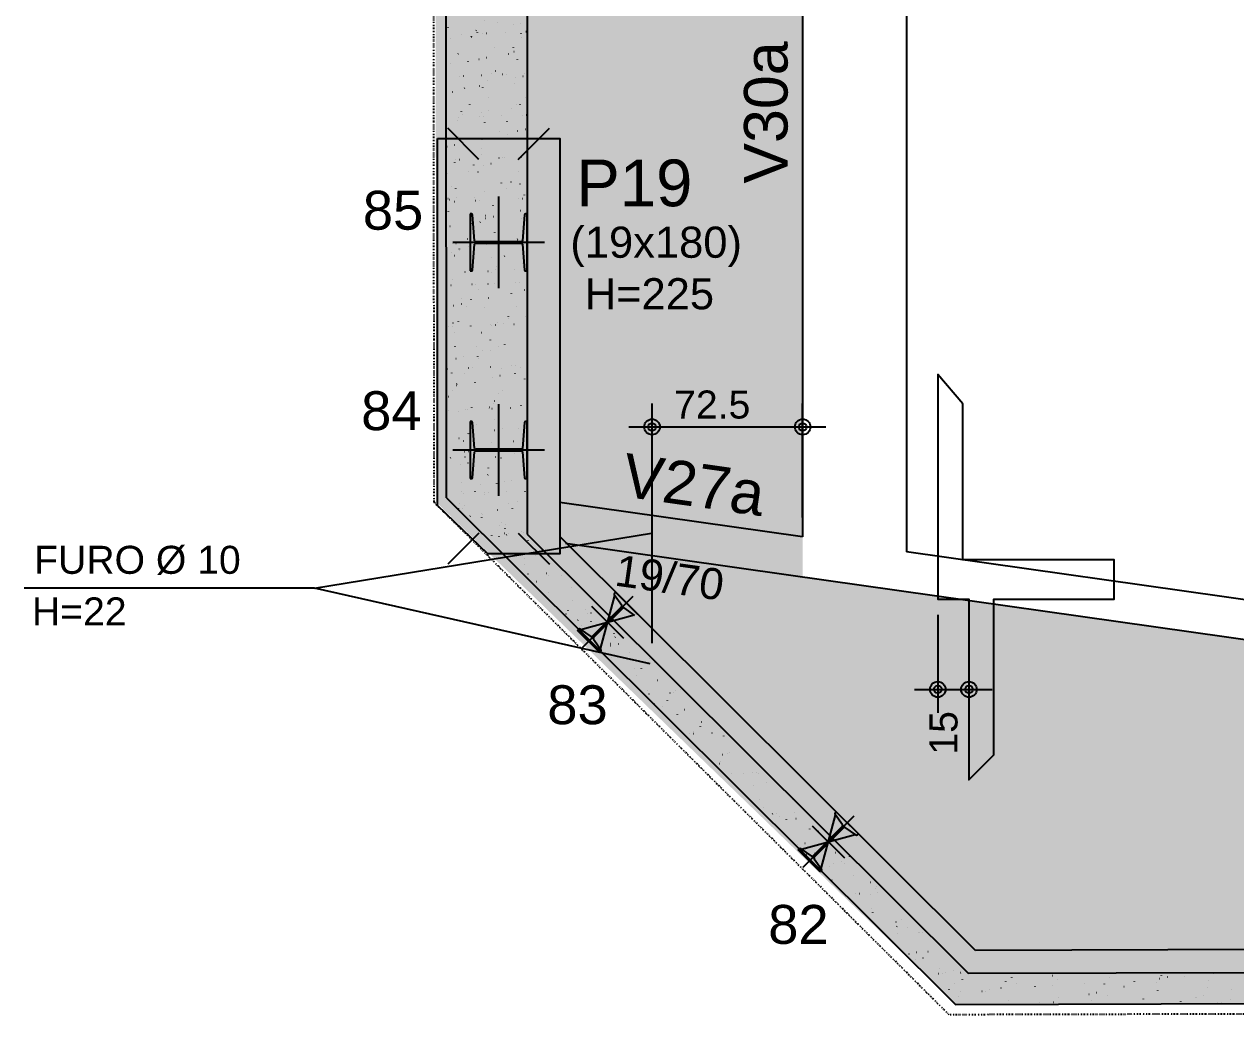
# Model space of a CAD drawing. Header units: millimetres. Extents: x 2609 to 8562, y 1432 to 7136.
# Drawn here: x 3564 to 4148, y 1891 to 2368 of the extents above; entities that cross this region are included whole.
import ezdxf

# ---------------------------------------------------------------- set-up
doc = ezdxf.new("R2010")
doc.units = ezdxf.units.MM
doc.linetypes.add('ESTILO_TQS_0003', pattern=[1.5, 0.5, -0.4, 0.1, -0.5])
for name, color, linetype in [('1', 4, 'Continuous'), ('11', 22, 'Continuous'), ('12', 3, 'Continuous'), ('133', 176, 'Continuous'), ('18', 9, 'Continuous'), ('19', 5, 'Continuous'), ('24', 5, 'ESTILO_TQS_0003'), ('242', 3, 'Continuous'), ('26', 1, 'Continuous'), ('30', 15, 'Continuous'), ('32', 4, 'Continuous'), ('42', 7, 'Continuous'), ('49', 20, 'Continuous'), ('51', 6, 'Continuous'), ('52', 21, 'Continuous'), ('6', 6, 'Continuous'), ('8', 5, 'Continuous'), ('9', 3, 'Continuous')]:
    doc.layers.add(name, color=color, linetype=linetype)
doc.styles.get("Standard").update_dxf_attribs({"font": 'arial.ttf'})

# ---------------------------------------------------------------- blocks, each defined once
blk = doc.blocks.new('_H9EFD498501-000')
for p, q in [((197.112982, 416.748949), (197.112982, 416.748949)), ((197.190709, 417.339344), (197.200499, 417.413702)), ((197.869192, 415.9966), (197.869192, 415.9966)), ((198.965009, 417.424696), (199.010666, 417.484197)), ((200.648124, 413.231859), (200.648124, 413.231859)), ((202.822831, 413.71398), (202.896053, 413.730213)), ((208.454023, 412.853307), (208.463813, 412.927666)), ((216.941945, 409.227005), (216.987602, 409.286507)), ((207.594078, 406.321372), (207.594078, 406.321372)), ((207.594078, 406.321372), (207.594078, 406.321372)), ((207.594078, 406.321372), (207.594078, 406.321372)), ((208.954797, 404.9676), (208.954797, 404.9676)), ((208.954797, 404.9676), (208.954797, 404.9676)), ((209.117901, 404.974721), (209.19283, 404.977993)), ((213.198062, 404.347882), (213.243719, 404.407384)), ((216.724825, 403.90542), (216.798047, 403.921653)), ((219.233264, 405.416368), (219.308193, 405.419639)), ((219.614548, 407.586508), (219.624337, 407.660867)), ((220.385935, 404.717068), (220.459157, 404.733301)), ((221.10648, 405.498154), (221.181409, 405.501425)), ((211.243783, 402.690302), (211.243783, 402.690302)), ((211.243783, 402.690302), (211.243783, 402.690302)), ((211.243783, 402.690302), (211.243783, 402.690302)), ((211.630745, 402.305316), (211.630745, 402.305316)), ((211.630745, 402.305316), (211.630745, 402.305316)), ((211.630745, 402.305316), (211.630745, 402.305316)), ((230.701651, 401.762022), (230.711441, 401.83638)), ((218.075173, 395.893794), (218.075173, 395.893794)), ((218.075173, 395.893794), (218.075173, 395.893794)), ((221.839443, 392.148745), (221.839443, 392.148745)), ((221.839443, 392.148745), (221.839443, 392.148745)), ((221.839443, 392.148745), (221.839443, 392.148745)), ((228.778, 393.026363), (228.823657, 393.085864)), ((231.174998, 396.150192), (231.220655, 396.209693)), ((234.287928, 394.908508), (234.36115, 394.924741)), ((237.949038, 395.720157), (238.02226, 395.73639)), ((225.392298, 388.614031), (225.392298, 388.614031)), ((225.392298, 388.614031), (225.392298, 388.614031)), ((228.312596, 385.708645), (228.312596, 385.708645)), ((228.312596, 385.708645), (228.312596, 385.708645)), ((228.312596, 385.708645), (228.312596, 385.708645)), ((228.556268, 385.466217), (228.556268, 385.466217)), ((228.556268, 385.466217), (228.556268, 385.466217)), ((228.556268, 385.466217), (228.556268, 385.466217)), ((228.775604, 385.72886), (228.850532, 385.732132)), ((229.213653, 390.45955), (229.223442, 390.533909)), ((230.648819, 385.810647), (230.723748, 385.813918)), ((239.490396, 386.196678), (239.565324, 386.19995)), ((232.435102, 381.607189), (232.435102, 381.607189)), ((232.435102, 381.607189), (232.435102, 381.607189)), ((234.643815, 382.096849), (234.717037, 382.113082)), ((240.374178, 385.192751), (240.383967, 385.26711)), ((246.754936, 384.828672), (246.800593, 384.888174)), ((251.461281, 379.368265), (251.471071, 379.442623)), ((239.037363, 375.03864), (239.037363, 375.03864)), ((239.037363, 375.03864), (239.037363, 375.03864)), ((239.153851, 374.922746), (239.153851, 374.922746)), ((240.499912, 376.676967), (240.545569, 376.736468)), ((243.030762, 371.065632), (243.030762, 371.065632)), ((243.030762, 371.065632), (243.030762, 371.065632)), ((249.973283, 368.065793), (249.983072, 368.140152)), ((252.206918, 373.099937), (252.280141, 373.11617)), ((258.476848, 368.479276), (258.522505, 368.538778)), ((247.670394, 366.44969), (247.670394, 366.44969)), ((247.670394, 366.44969), (247.670394, 366.44969)), ((249.032735, 366.509171), (249.107664, 366.512443)), ((249.518459, 364.611062), (249.518459, 364.611062)), ((249.518459, 364.611062), (249.518459, 364.611062)), ((249.518459, 364.611062), (249.518459, 364.611062)), ((254.732965, 363.600153), (254.778622, 363.659655)), ((259.148098, 366.950817), (259.223027, 366.954089)), ((261.021314, 367.032604), (261.096242, 367.035875)), ((261.133807, 362.798994), (261.143597, 362.873353)), ((269.770022, 364.103026), (269.843244, 364.119259)), ((252.915404, 361.231462), (252.915404, 361.231462)), ((252.915404, 361.231462), (252.915404, 361.231462)), ((252.915404, 361.231462), (252.915404, 361.231462)), ((253.626421, 360.524076), (253.626421, 360.524076)), ((256.590026, 361.181091), (256.663248, 361.197324)), ((272.220911, 356.974507), (272.2307, 357.048866)), ((259.999554, 354.183485), (259.999554, 354.183485)), ((259.999554, 354.183485), (259.999554, 354.183485)), ((270.312903, 352.278634), (270.35856, 352.338135)), ((270.49202, 351.372531), (270.565242, 351.388764)), ((272.709901, 355.402463), (272.755558, 355.461964)), ((274.15313, 352.18418), (274.226352, 352.200413)), ((264.22208, 349.982519), (264.22208, 349.982519)), ((264.22208, 349.982519), (264.22208, 349.982519)), ((264.22208, 349.982519), (264.22208, 349.982519)), ((266.676957, 347.540177), (266.676957, 347.540177)), ((266.676957, 347.540177), (266.676957, 347.540177)), ((267.028193, 347.190735), (267.028193, 347.190735)), ((267.028193, 347.190735), (267.028193, 347.190735)), ((267.028193, 347.190735), (267.028193, 347.190735)), ((268.690437, 347.26331), (268.765366, 347.266582)), ((270.563653, 347.345097), (270.638582, 347.348368)), ((270.732912, 345.672036), (270.742702, 345.746394)), ((279.40523, 347.731128), (279.480158, 347.7344)), ((289.024918, 345.038917), (289.070575, 345.098419)), ((270.480649, 343.755908), (270.480649, 343.755908)), ((270.480649, 343.755908), (270.480649, 343.755908)), ((270.480649, 343.755908), (270.480649, 343.755908)), ((274.81774, 339.440963), (274.81774, 339.440963)), ((274.81774, 339.440963), (274.81774, 339.440963)), ((274.81774, 339.440963), (274.81774, 339.440963)), ((281.893437, 340.405237), (281.903226, 340.479595)), ((285.281036, 340.159794), (285.326693, 340.219296)), ((288.055123, 342.37562), (288.128346, 342.391853)), ((291.716234, 343.187269), (291.789456, 343.203502)), ((280.43851, 333.848893), (280.43851, 333.848893)), ((280.43851, 333.848893), (280.43851, 333.848893)), ((280.961744, 333.32833), (280.961744, 333.32833)), ((280.961744, 333.32833), (280.961744, 333.32833)), ((282.884037, 337.035966), (282.929695, 337.095467)), ((292.98054, 334.58075), (292.99033, 334.655109)), ((285.413399, 328.899406), (285.413399, 328.899406)), ((285.413399, 328.899406), (285.413399, 328.899406)), ((286.385992, 327.93178), (286.385992, 327.93178)), ((286.385992, 327.93178), (286.385992, 327.93178)), ((288.41101, 329.563961), (288.484232, 329.580194)), ((288.947569, 328.043621), (289.022497, 328.046893)), ((299.062932, 328.485267), (299.137861, 328.488539)), ((300.936148, 328.567054), (301.011076, 328.570325)), ((301.596053, 329.796249), (301.64171, 329.855751)), ((304.243854, 330.094714), (304.253644, 330.169073)), ((291.44284, 322.900753), (291.44284, 322.900753)), ((291.44284, 322.900753), (291.44284, 322.900753)), ((291.44284, 322.900753), (291.44284, 322.900753)), ((291.492542, 323.278279), (291.502331, 323.352637)), ((295.455172, 321.793297), (295.500829, 321.852799)), ((297.85217, 324.917126), (297.897827, 324.976628)), ((294.200063, 320.157608), (294.200063, 320.157608)), ((294.200063, 320.157608), (294.200063, 320.157608)), ((296.009059, 318.35785), (296.009059, 318.35785)), ((296.009059, 318.35785), (296.009059, 318.35785)), ((302.653067, 318.01148), (302.662856, 318.085838)), ((305.974114, 320.567049), (306.047336, 320.583282)), ((301.923935, 312.473176), (301.923935, 312.473176)), ((301.923935, 312.473176), (301.923935, 312.473176)), ((310.423304, 309.674458), (310.468962, 309.733959)), ((313.74017, 312.186993), (313.74996, 312.261352)), ((314.167187, 314.553581), (314.212844, 314.613082)), ((323.537217, 311.570138), (323.61044, 311.586371)), ((305.74379, 308.672825), (305.74379, 308.672825)), ((305.74379, 308.672825), (305.74379, 308.672825)), ((305.74379, 308.672825), (305.74379, 308.672825)), ((306.604718, 307.816293), (306.604718, 307.816293)), ((306.604718, 307.816293), (306.604718, 307.816293)), ((306.604718, 307.816293), (306.604718, 307.816293)), ((306.696111, 307.836555), (306.769334, 307.852788)), ((307.961616, 306.466324), (307.961616, 306.466324)), ((307.961616, 306.466324), (307.961616, 306.466324)), ((308.026306, 306.550629), (308.071963, 306.610131)), ((308.605271, 308.79776), (308.6802, 308.801032)), ((310.357221, 308.648203), (310.430444, 308.664436)), ((310.478487, 308.879547), (310.553415, 308.882818)), ((319.320063, 309.265578), (319.394992, 309.26885)), ((325.003484, 307.700957), (325.013274, 307.775315)), ((312.40503, 302.045599), (312.40503, 302.045599)), ((324.259215, 298.839643), (324.332437, 298.855876)), ((326.738322, 299.310913), (326.783979, 299.370414)), ((327.920325, 299.651292), (327.993547, 299.667525)), ((317.200378, 297.274737), (317.200378, 297.274737)), ((317.200378, 297.274737), (317.200378, 297.274737)), ((317.200378, 297.274737), (317.200378, 297.274737)), ((321.723169, 292.775039), (321.723169, 292.775039)), ((321.723169, 292.775039), (321.723169, 292.775039)), ((321.723169, 292.775039), (321.723169, 292.775039)), ((322.994439, 294.43179), (323.040096, 294.491291)), ((323.412696, 295.617723), (323.422486, 295.692081)), ((322.886125, 291.618021), (322.886125, 291.618021)), ((322.886125, 291.618021), (322.886125, 291.618021)), ((325.101589, 289.41387), (325.101589, 289.41387)), ((325.101589, 289.41387), (325.101589, 289.41387)), ((327.796037, 286.73318), (327.796037, 286.73318)), ((327.796037, 286.73318), (327.796037, 286.73318)), ((327.796037, 286.73318), (327.796037, 286.73318)), ((328.862403, 289.578071), (328.937331, 289.581342)), ((334.4998, 289.793236), (334.509589, 289.867595)), ((338.977766, 290.019717), (339.052695, 290.022989)), ((340.850981, 290.101504), (340.92591, 290.104775)), ((341.822319, 289.842732), (341.895541, 289.858965)), ((333.367221, 281.190444), (333.367221, 281.190444)), ((339.309456, 284.068244), (339.355113, 284.127746)), ((345.763114, 285.3072), (345.772903, 285.381558)), ((335.484722, 279.083754), (335.484722, 279.083754)), ((335.484722, 279.083754), (335.484722, 279.083754)), ((335.484722, 279.083754), (335.484722, 279.083754)), ((335.565573, 279.189121), (335.61123, 279.248623)), ((338.391697, 276.191624), (338.391697, 276.191624)), ((338.391697, 276.191624), (338.391697, 276.191624)), ((342.178205, 277.031072), (342.251428, 277.047305)), ((358.135614, 276.977282), (358.181271, 277.036783)), ((343.848316, 270.762867), (343.848316, 270.762867)), ((343.848316, 270.762867), (343.848316, 270.762867)), ((344.172326, 273.223966), (344.182115, 273.298324)), ((344.459387, 270.154915), (344.459387, 270.154915)), ((344.459387, 270.154915), (344.459387, 270.154915)), ((344.459387, 270.154915), (344.459387, 270.154915)), ((348.520105, 270.33221), (348.595034, 270.335482)), ((350.393321, 270.413997), (350.468249, 270.417268)), ((351.880591, 268.825576), (351.926248, 268.885078)), ((359.234897, 270.800028), (359.309826, 270.8033)), ((348.987356, 265.650067), (348.987356, 265.650067)), ((348.987356, 265.650067), (348.987356, 265.650067)), ((349.246275, 265.39247), (349.246275, 265.39247)), ((355.259429, 267.399479), (355.269219, 267.473837)), ((359.741309, 268.034161), (359.814531, 268.050394)), ((366.522743, 262.913443), (366.532533, 262.987801)), ((354.329411, 260.335289), (354.329411, 260.335289)), ((370.706749, 261.734614), (370.752406, 261.794115)), ((377.683268, 257.646644), (377.693058, 257.721002)), ((359.583016, 255.108511), (359.583016, 255.108511)), ((359.583016, 255.108511), (359.583016, 255.108511)), ((359.583016, 255.108511), (359.583016, 255.108511)), ((360.463307, 255.303666), (360.536529, 255.319899)), ((363.007828, 251.701185), (363.007828, 251.701185)), ((364.124417, 256.115315), (364.197639, 256.131548)), ((364.451725, 253.582908), (364.497382, 253.642409)), ((368.777236, 251.112521), (368.852165, 251.115792)), ((378.8926, 251.554167), (378.967528, 251.557439)), ((380.765815, 251.635954), (380.840744, 251.639225)), ((363.817186, 250.89596), (363.817186, 250.89596)), ((363.817186, 250.89596), (363.817186, 250.89596)), ((364.810507, 249.907712), (364.810507, 249.907712)), ((364.810507, 249.907712), (364.810507, 249.907712)), ((364.931955, 250.830209), (364.941745, 250.904567)), ((378.02641, 246.306755), (378.099632, 246.322988)), ((381.68752, 247.118404), (381.760743, 247.134637)), ((383.277883, 246.491945), (383.32354, 246.551447)), ((385.674881, 249.615774), (385.720538, 249.675276)), ((370.178675, 244.566954), (370.178675, 244.566954)), ((370.178675, 244.566954), (370.178675, 244.566954)), ((370.178675, 244.566954), (370.178675, 244.566954)), ((375.291602, 239.480135), (375.291602, 239.480135)), ((376.019059, 245.005722), (376.028849, 245.08008)), ((387.282373, 240.519686), (387.292163, 240.594044)), ((376.769381, 238.009901), (376.769381, 238.009901)), ((377.022859, 238.34024), (377.068517, 238.399741)), ((380.774335, 234.025397), (380.774335, 234.025397)), ((380.774335, 234.025397), (380.774335, 234.025397)), ((380.774335, 234.025397), (380.774335, 234.025397)), ((395.589514, 237.309844), (395.662736, 237.326077)), ((398.246016, 234.373106), (398.291673, 234.432607)), ((398.442898, 235.252887), (398.452687, 235.327245)), ((383.174985, 231.637006), (383.174985, 231.637006)), ((383.174985, 231.637006), (383.174985, 231.637006)), ((383.174985, 231.637006), (383.174985, 231.637006)), ((385.772697, 229.052557), (385.772697, 229.052557)), ((385.772697, 229.052557), (385.772697, 229.052557)), ((385.772697, 229.052557), (385.772697, 229.052557)), ((388.434939, 231.86666), (388.509868, 231.869932)), ((390.308154, 231.948446), (390.383083, 231.951718)), ((395.849018, 231.249277), (395.894675, 231.308779)), ((399.149731, 232.334478), (399.22466, 232.337749)), ((390.530934, 224.318616), (390.530934, 224.318616)), ((390.530934, 224.318616), (390.530934, 224.318616)), ((391.369994, 223.483841), (391.369994, 223.483841)), ((391.369994, 223.483841), (391.369994, 223.483841)), ((395.945401, 224.498184), (396.018623, 224.514417)), ((396.778689, 222.611965), (396.788478, 222.686323)), ((396.253792, 218.62498), (396.253792, 218.62498)), ((408.042003, 218.125929), (408.051792, 218.200287)), ((408.420152, 216.006609), (408.465809, 216.06611)), ((410.81715, 219.130438), (410.862807, 219.189939)), ((401.965654, 212.942284), (401.965654, 212.942284)), ((401.965654, 212.942284), (401.965654, 212.942284)), ((402.532783, 212.378051), (402.532783, 212.378051)), ((402.532783, 212.378051), (402.532783, 212.378051)), ((404.292487, 210.627332), (404.292487, 210.627332)), ((404.292487, 210.627332), (404.292487, 210.627332)), ((408.69207, 212.646971), (408.766999, 212.650242)), ((413.508504, 215.501273), (413.581726, 215.517506)), ((418.807434, 213.088617), (418.882362, 213.091889)), ((419.202527, 212.85913), (419.212317, 212.933488)), ((420.680649, 213.170404), (420.755578, 213.173675)), ((406.734888, 208.197403), (406.734888, 208.197403)), ((406.734888, 208.197403), (406.734888, 208.197403)), ((406.734888, 208.197403), (406.734888, 208.197403)), ((427.132167, 208.766892), (427.177824, 208.826394)), ((412.561313, 202.400728), (412.561313, 202.400728)), ((412.561313, 202.400728), (412.561313, 202.400728)), ((412.561313, 202.400728), (412.561313, 202.400728)), ((414.230502, 202.770778), (414.303724, 202.787011)), ((417.538318, 200.218208), (417.548108, 200.292566)), ((417.891612, 203.582427), (417.964834, 203.59866)), ((420.991286, 200.763941), (421.036944, 200.823442)), ((423.388285, 203.887769), (423.433942, 203.947271)), ((417.215983, 197.769825), (417.215983, 197.769825)), ((418.05404, 196.936047), (418.05404, 196.936047)), ((418.05404, 196.936047), (418.05404, 196.936047)), ((421.890582, 193.119096), (421.890582, 193.119096)), ((421.890582, 193.119096), (421.890582, 193.119096)), ((421.890582, 193.119096), (421.890582, 193.119096)), ((428.349773, 193.40111), (428.424701, 193.404381)), ((428.801632, 195.732172), (428.811422, 195.80653)), ((430.222988, 193.482896), (430.297917, 193.486168)), ((431.793606, 193.773867), (431.866828, 193.7901)), ((435.454716, 194.585515), (435.527938, 194.601748)), ((439.064565, 193.868928), (439.139493, 193.872199)), ((439.703302, 193.524224), (439.748959, 193.583726)), ((423.156972, 191.859171), (423.156972, 191.859171)), ((423.156972, 191.859171), (423.156972, 191.859171)), ((423.156972, 191.859171), (423.156972, 191.859171)), ((427.697078, 187.342248), (427.697078, 187.342248)), ((427.697078, 187.342248), (427.697078, 187.342248)), ((427.697078, 187.342248), (427.697078, 187.342248)), ((435.959419, 188.645101), (436.005076, 188.704603)), ((439.962157, 190.465373), (439.971947, 190.539731)), ((431.815593, 183.244762), (431.815593, 183.244762)), ((431.815593, 183.244762), (431.815593, 183.244762)), ((433.562421, 185.521272), (433.608078, 185.580774)), ((433.752632, 181.317615), (433.752632, 181.317615)), ((433.752632, 181.317615), (433.752632, 181.317615)), ((433.752632, 181.317615), (433.752632, 181.317615)), ((439.213957, 184.782232), (439.213957, 184.782232)), ((439.213957, 184.782232), (439.213957, 184.782232))]:
    blk.add_line(p, q)
blk = doc.blocks.new('_H9EFD498501-001')
for p, q in [((487.066143, 193.136936), (487.139365, 193.153168)), ((560.794614, 193.205047), (560.840271, 193.264548)), ((570.740605, 193.392905), (570.750394, 193.467264)), ((460.926458, 189.55709), (460.972115, 189.616592)), ((463.800573, 191.457321), (463.810363, 191.53168)), ((466.197815, 188.510539), (466.271038, 188.526772)), ((475.063887, 186.971285), (475.073677, 187.045643)), ((483.405033, 192.325287), (483.478255, 192.34152)), ((483.496499, 187.345251), (483.542156, 187.404752)), ((485.893497, 190.469079), (485.939154, 190.528581)), ((498.975725, 188.520921), (498.985514, 188.59528)), ((508.463538, 188.25724), (508.509195, 188.316741)), ((510.860536, 191.381069), (510.906193, 191.44057)), ((517.809242, 187.061959), (517.882465, 187.078192)), ((522.814141, 189.51287), (522.82393, 189.587228)), ((533.430577, 189.169229), (533.476234, 189.22873)), ((535.016459, 190.876707), (535.089682, 190.89294)), ((535.827575, 192.293058), (535.873232, 192.352559)), ((538.677569, 191.688356), (538.750792, 191.704589)), ((546.828767, 191.843269), (546.838557, 191.917627)), ((558.397616, 190.081218), (558.443273, 190.14072)), ((438.19396, 182.302233), (438.19396, 182.302233)), ((438.19396, 182.302233), (438.19396, 182.302233)), ((438.19396, 182.302233), (438.19396, 182.302233)), ((449.356709, 184.776955), (449.429931, 184.793188)), ((451.049261, 184.640886), (451.05905, 184.715244)), ((453.017819, 185.588604), (453.091041, 185.604837)), ((458.52946, 186.433261), (458.575117, 186.492763)), ((486.224412, 181.704486), (486.234201, 181.778844)), ((500.968136, 183.328376), (501.041358, 183.344609)), ((504.629246, 184.140024), (504.702468, 184.156257)), ((510.062828, 182.696435), (510.072618, 182.770793)), ((527.175553, 181.017523), (527.22121, 181.077025)), ((534.077455, 185.026834), (534.087244, 185.101192)), ((552.142592, 181.929512), (552.18825, 181.989014)), ((552.579563, 181.879796), (552.652785, 181.896029)), ((556.240673, 182.691444), (556.313895, 182.707677)), ((557.989292, 186.57647), (557.999081, 186.650828)), ((569.420669, 185.613379), (569.493891, 185.629612)), ((438.38323, 178.472229), (438.38323, 178.472229)), ((438.38323, 178.472229), (438.38323, 178.472229)), ((450.240946, 178.501127), (450.240946, 178.501127)), ((452.447045, 178.506504), (452.447045, 178.506504)), ((452.447045, 178.506504), (452.447045, 178.506504)), ((462.098663, 178.530026), (462.098663, 178.530026)), ((462.098663, 178.530026), (462.098663, 178.530026)), ((462.098663, 178.530026), (462.098663, 178.530026)), ((462.312575, 180.15485), (462.322364, 180.229208)), ((473.956379, 178.558925), (473.956379, 178.558925)), ((473.956379, 178.558925), (473.956379, 178.558925)), ((473.956379, 178.558925), (473.956379, 178.558925)), ((476.759756, 178.565757), (476.759756, 178.565757)), ((477.241475, 179.193545), (477.287132, 179.253047)), ((479.515647, 178.572473), (479.515647, 178.572473)), ((479.515647, 178.572473), (479.515647, 178.572473)), ((483.760919, 179.513627), (483.834141, 179.52986)), ((485.814096, 178.587823), (485.814096, 178.587823)), ((485.814096, 178.587823), (485.814096, 178.587823)), ((497.671812, 178.616722), (497.671812, 178.616722)), ((497.671812, 178.616722), (497.671812, 178.616722)), ((501.072468, 178.62501), (501.072468, 178.62501)), ((502.208514, 180.105534), (502.254171, 180.165036)), ((509.529528, 178.645621), (509.529528, 178.645621)), ((521.387245, 178.67452), (521.387245, 178.67452)), ((525.38518, 178.684263), (525.38518, 178.684263)), ((533.244961, 178.703418), (533.244961, 178.703418)), ((533.244961, 178.703418), (533.244961, 178.703418)), ((533.244961, 178.703418), (533.244961, 178.703418)), ((538.307503, 178.715756), (538.307503, 178.715756)), ((538.307503, 178.715756), (538.307503, 178.715756)), ((538.307503, 178.715756), (538.307503, 178.715756)), ((545.102678, 178.732317), (545.102678, 178.732317)), ((545.102678, 178.732317), (545.102678, 178.732317)), ((545.237979, 179.760035), (545.247769, 179.834393)), ((549.697891, 178.743516), (549.697891, 178.743516)), ((553.296963, 178.752287), (553.296963, 178.752287)), ((553.296963, 178.752287), (553.296963, 178.752287)), ((553.296963, 178.752287), (553.296963, 178.752287)), ((556.960394, 178.761216), (556.960394, 178.761216)), ((556.960394, 178.761216), (556.960394, 178.761216)), ((562.873044, 179.170388), (562.947973, 179.17366)), ((564.74626, 179.252175), (564.821188, 179.255446)), ((568.818111, 178.790114), (568.818111, 178.790114)), ((569.076396, 180.751983), (569.086185, 180.826342))]:
    blk.add_line(p, q)
blk = doc.blocks.new('_H9EFD498501-008')
for p, q in [((191.437375, 685.660658), (191.437375, 685.660658)), ((191.664508, 685.670575), (191.739437, 685.673847)), ((196.880736, 685.103059), (196.890525, 685.177417)), ((200.506085, 686.056607), (200.581014, 686.059878)), ((204.868099, 684.869116), (204.941321, 684.885349)), ((208.529209, 685.680765), (208.602431, 685.696997)), ((210.1554, 685.013815), (210.201057, 685.073316)), ((210.621448, 686.498253), (210.696377, 686.501525)), ((212.494664, 686.580039), (212.569592, 686.583311)), ((221.33624, 686.966071), (221.411169, 686.969342)), ((191.437375, 681.891596), (191.437375, 681.891596)), ((191.437375, 681.891596), (191.437375, 681.891596)), ((191.437375, 681.891596), (191.437375, 681.891596)), ((208.14405, 680.617023), (208.153839, 680.691381)), ((195.392737, 673.800587), (195.402526, 673.874946)), ((200.156494, 671.982986), (200.202151, 672.042488)), ((203.900377, 676.862109), (203.946034, 676.921611)), ((205.223985, 672.057456), (205.297208, 672.073689)), ((219.304574, 675.350224), (219.314364, 675.424582)), ((222.431203, 675.872205), (222.504425, 675.888438)), ((226.092313, 676.683853), (226.165535, 676.700086)), ((228.132336, 676.816124), (228.177993, 676.875626)), ((191.437375, 669.001039), (191.437375, 669.001039)), ((191.437375, 665.556524), (191.437375, 665.556524)), ((191.437375, 665.556524), (191.437375, 665.556524)), ((191.437375, 665.556524), (191.437375, 665.556524)), ((192.043989, 669.135522), (192.117211, 669.151755)), ((197.759496, 668.859157), (197.805153, 668.918659)), ((199.333632, 665.901282), (199.408561, 665.904553)), ((201.206847, 665.983068), (201.281776, 665.98634)), ((206.553262, 668.533789), (206.563051, 668.608147)), ((210.048424, 666.3691), (210.123353, 666.372371)), ((220.163787, 666.810746), (220.238716, 666.814017)), ((221.877313, 668.664419), (221.92297, 668.72392)), ((222.037003, 666.892532), (222.111932, 666.895804)), ((191.437375, 660.62001), (191.437375, 660.62001)), ((191.504472, 660.707452), (191.550129, 660.766953)), ((193.801949, 661.717353), (193.811738, 661.791712)), ((209.607093, 660.13861), (209.680315, 660.154843)), ((215.736432, 660.661467), (215.782089, 660.720968)), ((217.640365, 662.709302), (217.650155, 662.78366)), ((218.13343, 663.785296), (218.179087, 663.844797)), ((222.787089, 663.060545), (222.860311, 663.076778)), ((191.437375, 656.110481), (191.437375, 656.110481)), ((191.437375, 656.110481), (191.437375, 656.110481)), ((191.437375, 656.110481), (191.437375, 656.110481)), ((204.889053, 655.892867), (204.898842, 655.967225)), ((205.945983, 659.326962), (206.019205, 659.343195)), ((228.903679, 658.223266), (228.913469, 658.297624)), ((192.13774, 649.076431), (192.147529, 649.15079)), ((209.481408, 652.509761), (209.527065, 652.569263)), ((216.152367, 651.40683), (216.162156, 651.481189)), ((223.509087, 650.33005), (223.582309, 650.346283)), ((227.170197, 651.141699), (227.243419, 651.157932)), ((191.437375, 645.452389), (191.437375, 645.452389)), ((191.437375, 645.452389), (191.437375, 645.452389)), ((191.437375, 643.756634), (191.437375, 643.756634)), ((191.437375, 643.219923), (191.437375, 643.219923)), ((193.121873, 643.593367), (193.195096, 643.6096)), ((198.760608, 645.772128), (198.835537, 645.7754)), ((203.340527, 644.50681), (203.386184, 644.566311)), ((203.401054, 644.590395), (203.410843, 644.664753)), ((205.737525, 647.630638), (205.783182, 647.69014)), ((206.30187, 646.515302), (206.375092, 646.531535)), ((208.875971, 646.213775), (208.9509, 646.217046)), ((210.749187, 646.295561), (210.824115, 646.298832)), ((219.590763, 646.681592), (219.665692, 646.684864)), ((227.312891, 646.140031), (227.322681, 646.21439)), ((227.458344, 644.312071), (227.504001, 644.371572)), ((229.706127, 647.123239), (229.781055, 647.12651)), ((197.085503, 636.355104), (197.13116, 636.414605)), ((214.561579, 639.323596), (214.571368, 639.397954)), ((221.317463, 636.309119), (221.36312, 636.36862)), ((223.714461, 639.432948), (223.760118, 639.492449)), ((223.864973, 637.518391), (223.938195, 637.534624)), ((193.341621, 631.475981), (193.387278, 631.535482)), ((201.810266, 632.507161), (201.820056, 632.581519)), ((207.023867, 633.784808), (207.097089, 633.801041)), ((210.684977, 634.596456), (210.758199, 634.612689)), ((225.648682, 633.499109), (225.658472, 633.573468)), ((191.437375, 630.329366), (191.437375, 630.329366)), ((191.437375, 630.329366), (191.437375, 630.329366)), ((191.437375, 630.329366), (191.437375, 630.329366)), ((191.437375, 628.99432), (191.437375, 628.99432)), ((191.437375, 628.99432), (191.437375, 628.99432)), ((191.437375, 628.99432), (191.437375, 628.99432)), ((191.437375, 625.348254), (191.437375, 625.348254)), ((191.437375, 625.348254), (191.437375, 625.348254)), ((191.437375, 625.348254), (191.437375, 625.348254)), ((197.588155, 625.616803), (197.663084, 625.620075)), ((199.46137, 625.69859), (199.536299, 625.701861)), ((208.302947, 626.084621), (208.377876, 626.087893)), ((212.89737, 626.682674), (212.907159, 626.757033)), ((215.062439, 628.157413), (215.108096, 628.216915)), ((218.41831, 626.526267), (218.493239, 626.529539)), ((220.291526, 626.608054), (220.366454, 626.611325)), ((224.586971, 624.787896), (224.660193, 624.804129)), ((228.248081, 625.599545), (228.321303, 625.615778)), ((229.133103, 626.994085), (229.208031, 626.997357)), ((200.146057, 619.866239), (200.155847, 619.940597)), ((207.379754, 620.973148), (207.452976, 620.989381)), ((208.921558, 620.154462), (208.967216, 620.213963)), ((211.318557, 623.27829), (211.364214, 623.337792)), ((224.160684, 622.196638), (224.170473, 622.270996)), ((191.437375, 617.438808), (191.437375, 617.438808)), ((194.199758, 618.051213), (194.27298, 618.067446)), ((211.409371, 615.380203), (211.419161, 615.454561)), ((229.295492, 615.0806), (229.34115, 615.140101)), ((198.658059, 608.563767), (198.667848, 608.638126)), ((198.922652, 607.123633), (198.968309, 607.183134)), ((202.666535, 612.002756), (202.712192, 612.062257)), ((208.101751, 608.242653), (208.174973, 608.258886)), ((211.762861, 609.054302), (211.836083, 609.070535)), ((222.569896, 610.113404), (222.579685, 610.187762)), ((224.942857, 611.976237), (225.01608, 611.99247)), ((226.898494, 611.956771), (226.944151, 612.016272)), ((191.437375, 605.24412), (191.437375, 605.24412)), ((191.437375, 605.24412), (191.437375, 605.24412)), ((191.437375, 604.54825), (191.437375, 604.54825)), ((191.437375, 604.54825), (191.437375, 604.54825)), ((191.437375, 604.54825), (191.437375, 604.54825)), ((196.525654, 603.999804), (196.571311, 604.059306)), ((197.015131, 605.48765), (197.09006, 605.490921)), ((207.130494, 605.929296), (207.205423, 605.932567)), ((209.00371, 606.011082), (209.078638, 606.014354)), ((209.818583, 603.296968), (209.828373, 603.371327)), ((217.845286, 606.397114), (217.920215, 606.400385)), ((220.643471, 603.805065), (220.689128, 603.864567)), ((227.96065, 606.83876), (228.035578, 606.842032)), ((229.833865, 606.920547), (229.908794, 606.923818)), ((191.437375, 597.368631), (191.437375, 597.368631)), ((191.437375, 597.368631), (191.437375, 597.368631)), ((197.067271, 596.480533), (197.07706, 596.554892)), ((208.457638, 595.430994), (208.53086, 595.447227)), ((214.50259, 595.802114), (214.548247, 595.861615)), ((216.899588, 598.925942), (216.945245, 598.985444)), ((220.905687, 597.472482), (220.915476, 597.54684)), ((225.664855, 599.245742), (225.738077, 599.261975)), ((229.325965, 600.057391), (229.399187, 600.073624)), ((191.437375, 591.657692), (191.437375, 591.657692)), ((191.437375, 591.657692), (191.437375, 591.657692)), ((191.437375, 591.657692), (191.437375, 591.657692)), ((191.616532, 591.69741), (191.689754, 591.713643)), ((195.277642, 592.509059), (195.350864, 592.525292)), ((208.154374, 590.656047), (208.164164, 590.730405)), ((191.437375, 585.139985), (191.437375, 585.139985)), ((191.437375, 585.139985), (191.437375, 585.139985)), ((191.437375, 585.139985), (191.437375, 585.139985)), ((195.403062, 583.839611), (195.412851, 583.91397)), ((195.842678, 585.332325), (195.917607, 585.335596)), ((197.715893, 585.414111), (197.790822, 585.417382)), ((206.55747, 585.800143), (206.632399, 585.803414)), ((208.247566, 587.650408), (208.293223, 587.709909)), ((216.672833, 586.241789), (216.747762, 586.24506)), ((218.546049, 586.323575), (218.620977, 586.326847)), ((219.417688, 586.17001), (219.427478, 586.244369)), ((226.020742, 586.434082), (226.093964, 586.450315)), ((227.387626, 586.709607), (227.462554, 586.712878)), ((191.437375, 578.767135), (191.437375, 578.767135)), ((191.437375, 578.767135), (191.437375, 578.767135)), ((191.972418, 578.885751), (192.045641, 578.901984)), ((202.106685, 579.647456), (202.152342, 579.706958)), ((204.503683, 582.771285), (204.54934, 582.830786)), ((206.666376, 579.353575), (206.676165, 579.427933)), ((209.179635, 582.700499), (209.252858, 582.716732)), ((212.840745, 583.512148), (212.913968, 583.528381)), ((226.224502, 579.452717), (226.270159, 579.512219)), ((193.915063, 572.53714), (193.924852, 572.611498)), ((217.8269, 574.086776), (217.83669, 574.161134)), ((222.480619, 574.573594), (222.526276, 574.633096)), ((226.742739, 573.703588), (226.815961, 573.719821)), ((192.107779, 566.616628), (192.153436, 566.676129)), ((195.851661, 571.495751), (195.897319, 571.555252)), ((196.355526, 566.966905), (196.428748, 566.983138)), ((205.075588, 567.270341), (205.085377, 567.344699)), ((209.535522, 569.88884), (209.608744, 569.905073)), ((220.083621, 571.449766), (220.129278, 571.509267)), ((226.215173, 566.554282), (226.290101, 566.557553)), ((228.088388, 566.636068), (228.163317, 566.63934)), ((228.914004, 568.262289), (228.923793, 568.336648)), ((191.437375, 565.876577), (191.437375, 565.876577)), ((191.437375, 565.876577), (191.437375, 565.876577)), ((191.437375, 565.876577), (191.437375, 565.876577)), ((191.437375, 565.742941), (191.437375, 565.742941)), ((191.437375, 565.742941), (191.437375, 565.742941)), ((191.437375, 565.742941), (191.437375, 565.742941)), ((191.437375, 565.03585), (191.437375, 565.03585)), ((191.437375, 565.03585), (191.437375, 565.03585)), ((192.324275, 560.453906), (192.334065, 560.528264)), ((192.694416, 566.155256), (192.767638, 566.171489)), ((195.269654, 565.203171), (195.344583, 565.206443)), ((205.385017, 565.644817), (205.459946, 565.648089)), ((207.258233, 565.726604), (207.333161, 565.729875)), ((213.828597, 563.29806), (213.874254, 563.357562)), ((216.099809, 566.112635), (216.174738, 566.115907)), ((216.162691, 561.445854), (216.172481, 561.520212)), ((227.098626, 560.891928), (227.171848, 560.908161)), ((203.411379, 554.629419), (203.421168, 554.703777)), ((207.687716, 555.295108), (207.733374, 555.35461)), ((210.084715, 558.418937), (210.130372, 558.478438)), ((210.25752, 557.158345), (210.330742, 557.174578)), ((213.91863, 557.969993), (213.991852, 557.986226)), ((227.426005, 556.959818), (227.435795, 557.034176)), ((191.437375, 553.717234), (191.437375, 553.717234)), ((191.437375, 553.717234), (191.437375, 553.717234)), ((191.437375, 552.986019), (191.437375, 552.986019)), ((191.437375, 552.986019), (191.437375, 552.986019)), ((193.050302, 553.343597), (193.123525, 553.35983)), ((214.674693, 550.143383), (214.684482, 550.217741)), ((228.061651, 550.221246), (228.107308, 550.280748)), ((191.437375, 544.931716), (191.437375, 544.931716)), ((191.437375, 544.931716), (191.437375, 544.931716)), ((191.437375, 544.931716), (191.437375, 544.931716)), ((194.097201, 545.047846), (194.17213, 545.051118)), ((195.970416, 545.129632), (196.045345, 545.132904)), ((201.432693, 547.143403), (201.47835, 547.202904)), ((201.92338, 543.326947), (201.93317, 543.401306)), ((204.811993, 545.515664), (204.886922, 545.518935)), ((210.613406, 544.346685), (210.686628, 544.362918)), ((214.927356, 545.95731), (215.002285, 545.960582)), ((216.800572, 546.039097), (216.8755, 546.042368)), ((225.642149, 546.425128), (225.717077, 546.4284)), ((225.664652, 547.097418), (225.710309, 547.156919)), ((225.835217, 544.876584), (225.845007, 544.950942)), ((227.820623, 548.161434), (227.893845, 548.177667)), ((191.437375, 540.095462), (191.437375, 540.095462)), ((191.437375, 540.095462), (191.437375, 540.095462)), ((191.437375, 540.095462), (191.437375, 540.095462)), ((193.7723, 540.613102), (193.845522, 540.629335)), ((195.291812, 539.140451), (195.337469, 539.199952)), ((197.43341, 541.424751), (197.506632, 541.440984)), ((197.68881, 542.26428), (197.734467, 542.323781)), ((213.083905, 538.060148), (213.093694, 538.134507)), ((219.409629, 538.945712), (219.455286, 539.005214)), ((191.437375, 534.117251), (191.437375, 534.117251)), ((191.437375, 534.117251), (191.437375, 534.117251)), ((200.332592, 531.243713), (200.342382, 531.318072)), ((211.335404, 531.616191), (211.408626, 531.632424)), ((214.996514, 532.427839), (215.069736, 532.444072)), ((215.665746, 534.066589), (215.711403, 534.126091)), ((224.171008, 532.235662), (224.180798, 532.31002)), ((228.17651, 535.349774), (228.249732, 535.366007)), ((191.437375, 527.204904), (191.437375, 527.204904)), ((191.437375, 527.204904), (191.437375, 527.204904)), ((194.128187, 527.801443), (194.201409, 527.817675)), ((205.512756, 525.442125), (205.587684, 525.445397)), ((211.419696, 525.419226), (211.429485, 525.493585)), ((213.268748, 530.94276), (213.314405, 531.002262)), ((214.354332, 525.828157), (214.429261, 525.831428)), ((224.469696, 526.269803), (224.544624, 526.273075)), ((226.342911, 526.35159), (226.41784, 526.354861)), ((191.437375, 524.827581), (191.437375, 524.827581)), ((191.437375, 524.827581), (191.437375, 524.827581)), ((193.524177, 524.918693), (193.599106, 524.921964)), ((203.63954, 525.360339), (203.714469, 525.36361)), ((207.013724, 522.791055), (207.059381, 522.850556)), ((222.68301, 520.93319), (222.692799, 521.007549)), ((228.898507, 522.619279), (228.97173, 522.635512)), ((191.437375, 514.314346), (191.437375, 514.314346)), ((191.437375, 514.314346), (191.437375, 514.314346)), ((191.437375, 514.314346), (191.437375, 514.314346)), ((194.850184, 515.070948), (194.923406, 515.087181)), ((198.511294, 515.882596), (198.584516, 515.898829)), ((198.668383, 518.602791), (198.678173, 518.67715)), ((200.872843, 514.788103), (200.9185, 514.847604)), ((203.269841, 517.911932), (203.315498, 517.971433)), ((209.931697, 514.116755), (209.941487, 514.191113)), ((211.69129, 518.804531), (211.764513, 518.820764)), ((224.99066, 514.593364), (225.036317, 514.652866)), ((221.092222, 508.849956), (221.102011, 508.924314)), ((221.246777, 509.714241), (221.292434, 509.773743)), ((229.254394, 509.80762), (229.327616, 509.823853)), ((191.437375, 504.723446), (191.437375, 504.723446)), ((191.437375, 504.723446), (191.437375, 504.723446)), ((191.437375, 504.723446), (191.437375, 504.723446)), ((191.437375, 502.491562), (191.437375, 502.491562)), ((192.351724, 504.763368), (192.426653, 504.766639)), ((194.224939, 504.845154), (194.299868, 504.848425)), ((194.61782, 506.636397), (194.663477, 506.695899)), ((195.206071, 502.259288), (195.279293, 502.275521)), ((197.180385, 507.30032), (197.190174, 507.374678)), ((203.066516, 505.231186), (203.141445, 505.234457)), ((208.340909, 502.033521), (208.350699, 502.107879)), ((212.413288, 506.074036), (212.48651, 506.090269)), ((213.181879, 505.672832), (213.256808, 505.676103)), ((215.055095, 505.754618), (215.130023, 505.75789)), ((216.074398, 506.885685), (216.14762, 506.901918)), ((218.849779, 506.590412), (218.895436, 506.649914)), ((223.896672, 506.14065), (223.9716, 506.143921)), ((191.437375, 501.423789), (191.437375, 501.423789)), ((191.437375, 501.423789), (191.437375, 501.423789)), ((212.594755, 498.438707), (212.640413, 498.498208)), ((219.428013, 496.209034), (219.437802, 496.283392)), ((229.976392, 497.077125), (230.049614, 497.093358)), ((195.589597, 495.217086), (195.599386, 495.291444)), ((199.589178, 490.340442), (199.662401, 490.356675)), ((206.453875, 490.435755), (206.499532, 490.495256)), ((208.850873, 493.559584), (208.89653, 493.619085)), ((212.769174, 493.262377), (212.842397, 493.27861)), ((191.437375, 488.533231), (191.437375, 488.533231)), ((191.437375, 488.533231), (191.437375, 488.533231)), ((191.437375, 488.533231), (191.437375, 488.533231)), ((191.437375, 484.619312), (191.437375, 484.619312)), ((191.437375, 484.619312), (191.437375, 484.619312)), ((191.7787, 484.634214), (191.853628, 484.637486)), ((195.928068, 489.528794), (196.001291, 489.545027)), ((201.894063, 485.07586), (201.968992, 485.079132)), ((203.767279, 485.157647), (203.842207, 485.160918)), ((206.6767, 489.392599), (206.68649, 489.466957)), ((212.608855, 485.543678), (212.683784, 485.54695)), ((217.940014, 484.906563), (217.949804, 484.980921)), ((222.724219, 485.985325), (222.799147, 485.988596)), ((224.597434, 486.067111), (224.672363, 486.070382)), ((226.827809, 485.361893), (226.873466, 485.421395)), ((193.925388, 482.576164), (193.935177, 482.650522)), ((200.198851, 482.284049), (200.244508, 482.343551)), ((213.491172, 480.531882), (213.564394, 480.548115)), ((217.152282, 481.343531), (217.225504, 481.359764)), ((224.43081, 482.238064), (224.476468, 482.297566)), ((229.100539, 479.639764), (229.110328, 479.714122)), ((191.437375, 475.642673), (191.437375, 475.642673)), ((191.437375, 475.642673), (191.437375, 475.642673)), ((194.05797, 474.281097), (194.103627, 474.340599)), ((196.283955, 476.717134), (196.357177, 476.733367)), ((196.454968, 477.404926), (196.500625, 477.464428)), ((205.188702, 478.090127), (205.198491, 478.164486)), ((216.349226, 472.823328), (216.359016, 472.897687)), ((218.175787, 474.086359), (218.221444, 474.14586)), ((191.437375, 470.865872), (191.437375, 470.865872)), ((191.437375, 470.865872), (191.437375, 470.865872)), ((192.437389, 471.273692), (192.447179, 471.34805)), ((213.847059, 467.720223), (213.920281, 467.736456)), ((214.431904, 469.207236), (214.477561, 469.266737)), ((227.43633, 466.998842), (227.446119, 467.0732)), ((191.437375, 464.515177), (191.437375, 464.515177)), ((191.437375, 463.677834), (191.437375, 463.677834)), ((191.437375, 463.677834), (191.437375, 463.677834)), ((191.437375, 463.677834), (191.437375, 463.677834)), ((191.437375, 462.752116), (191.437375, 462.752116)), ((191.437375, 462.752116), (191.437375, 462.752116)), ((191.437375, 462.752116), (191.437375, 462.752116)), ((192.479462, 464.560675), (192.554391, 464.563947)), ((197.005953, 463.986639), (197.079175, 464.002872)), ((200.667063, 464.798288), (200.740285, 464.814521)), ((201.321039, 464.946707), (201.395968, 464.949978)), ((203.597914, 466.006893), (203.607703, 466.081252)), ((211.436402, 465.388353), (211.511331, 465.391625)), ((212.034906, 466.083407), (212.080563, 466.142908)), ((213.309618, 465.47014), (213.384546, 465.473411)), ((222.151194, 465.856171), (222.226123, 465.859443)), ((205.779882, 457.931701), (205.825539, 457.991203)), ((214.685017, 460.182406), (214.694807, 460.256765)), ((218.230166, 455.801377), (218.303388, 455.81761)), ((225.948331, 455.69637), (225.958121, 455.770729)), ((230.011842, 457.885716), (230.057499, 457.945218)), ((191.437375, 449.861558), (191.437375, 449.861558)), ((191.437375, 449.861558), (191.437375, 449.861558)), ((197.361839, 451.17498), (197.435061, 451.191213)), ((199.639001, 449.92875), (199.684658, 449.988251)), ((201.933705, 453.365971), (201.943494, 453.44033)), ((202.035999, 453.052578), (202.081656, 453.11208)), ((214.569056, 454.989728), (214.642278, 455.005961)), ((223.756818, 449.734011), (223.802475, 449.793512)), ((191.437375, 444.411042), (191.437375, 444.411042)), ((191.437375, 444.411042), (191.437375, 444.411042)), ((191.437375, 444.411042), (191.437375, 444.411042)), ((200.148586, 444.791382), (200.223515, 444.794653)), ((202.021802, 444.873168), (202.09673, 444.87644)), ((210.863378, 445.2592), (210.938307, 445.262471)), ((213.197019, 448.879935), (213.206808, 448.954293)), ((220.012935, 444.854888), (220.058592, 444.914389)), ((220.978742, 445.700846), (221.05367, 445.704118)), ((222.851957, 445.782632), (222.926886, 445.785904)), ((224.357543, 443.613136), (224.367333, 443.687494)), ((191.437375, 439.240183), (191.437375, 439.240183)), ((193.383978, 441.777044), (193.429635, 441.836545)), ((198.083837, 438.444485), (198.157059, 438.460718)), ((200.445706, 442.0635), (200.455496, 442.137858)), ((201.744947, 439.256134), (201.818169, 439.272367)), ((214.924943, 442.178069), (214.998165, 442.194302)), ((217.615937, 441.731059), (217.661594, 441.79056)), ((191.437375, 436.971), (191.437375, 436.971)), ((191.437375, 436.971), (191.437375, 436.971)), ((191.437375, 436.971), (191.437375, 436.971)), ((211.360914, 433.579353), (211.406571, 433.638855)), ((211.606231, 436.796701), (211.61602, 436.871059)), ((198.854918, 429.980266), (198.864708, 430.054624)), ((207.617031, 428.70023), (207.662688, 428.759732)), ((215.64694, 429.447574), (215.720163, 429.463807)), ((219.30805, 430.259222), (219.381273, 430.275455)), ((222.693334, 430.972214), (222.703124, 431.046572)), ((191.437375, 424.306908), (191.437375, 424.306908)), ((191.437375, 424.306908), (191.437375, 424.306908)), ((191.437375, 424.080443), (191.437375, 424.080443)), ((191.437375, 424.080443), (191.437375, 424.080443)), ((198.439723, 425.632826), (198.512945, 425.649059)), ((199.575562, 424.662228), (199.650491, 424.6655)), ((205.220033, 425.576402), (205.26569, 425.635903)), ((209.690925, 425.103875), (209.765854, 425.107146)), ((209.942022, 424.155779), (209.951811, 424.230137)), ((211.564141, 425.185661), (211.639069, 425.188933)), ((220.405717, 425.571693), (220.480646, 425.574964)), ((225.593967, 420.50254), (225.639624, 420.562041)), ((229.337849, 425.381663), (229.383507, 425.441164)), ((197.497537, 419.669931), (197.497537, 419.669931)), ((197.497537, 419.669931), (197.497537, 419.669931)), ((199.869303, 418.603195), (199.869303, 418.603195)), ((199.869303, 418.603195), (199.869303, 418.603195)), ((208.125946, 414.889652), (208.125946, 414.889652)), ((208.125946, 414.889652), (208.125946, 414.889652)), ((208.688786, 414.636506), (208.688786, 414.636506)), ((216.002827, 416.635914), (216.076049, 416.652147)), ((221.205336, 419.669743), (221.215125, 419.744101)), ((223.196969, 417.378711), (223.242626, 417.438212)), ((217.910305, 410.488996), (217.910305, 410.488996)), ((217.910305, 410.488996), (217.910305, 410.488996)), ((219.880035, 409.603082), (219.880035, 409.603082)), ((219.880035, 409.603082), (219.880035, 409.603082)), ((219.880035, 409.603082), (219.880035, 409.603082)), ((227.323779, 406.255151), (227.323779, 406.255151)), ((227.323779, 406.255151), (227.323779, 406.255151)), ((228.307807, 405.812571), (228.307807, 405.812571)), ((228.307807, 405.812571), (228.307807, 405.812571)), ((229.948057, 405.884185), (230.022985, 405.887457))]:
    blk.add_line(p, q)

msp = doc.modelspace()

# ---------------------------------------------------------------- linework, layer by layer
at = {"layer": '1'}
for p, q in [((3939.18, 2810.81), (3939.18, 2120.92)), ((3989.18, 2810.81), (3989.18, 2113.84)), ((3939.18, 2120.92), (3822.18, 2137.5)), ((4022.51, 1921.81), (3822.18, 2121.12)), ((4349.18, 2062.82), (3989.18, 2113.84)), ((3932.35, 2102.7), (4350.68, 2043.42)), ((7540.8, 1930.32), (4022.51, 1921.81))]:
    msp.add_line(p, q, dxfattribs=at)
msp.add_lwpolyline([(3824.97, 2117.91), (3932.35, 2102.7)], dxfattribs=at)
at = {"layer": '133'}
for points in [[(3792.68, 2150.04), (3939.18, 6260.4), (3758.22, 6260.4)], [(3792.68, 2150.04), (3758.22, 6260.4), (3762.62, 2137.63)], [(3792.68, 2150.04), (3939.18, 2101.73), (3939.18, 6260.4)], [(3792.68, 2150.04), (3762.62, 2137.63), (3824.97, 2117.91)], [(3792.68, 2150.04), (3824.97, 2117.91), (3939.18, 2101.73)], [(3792.68, 2150.04), (3824.97, 2117.91), (3792.68, 2150.04)], [(4012.8, 1895.78), (3824.97, 2117.91), (3762.62, 2137.63)], [(5092.46, 1938.31), (3824.97, 2117.91), (4023.09, 1920.81)], [(4012.8, 1895.78), (4023.09, 1920.81), (3824.97, 2117.91)], [(5092.46, 1938.31), (4023.09, 1920.81), (5099.42, 1924.4)], [(5117.18, 1898.47), (4023.09, 1920.81), (4012.8, 1895.78)], [(4012.8, 1895.78), (4012.8, 1895.78), (4023.09, 1920.81)], [(5117.18, 1898.47), (5117.18, 1924.46), (4023.09, 1920.81)], [(5117.18, 1898.47), (4012.8, 1895.78), (5117.18, 1898.47)]]:
    msp.add_solid(points, dxfattribs=at)
at = {"layer": '18'}
for points in [[(4004.3, 2196.99), (4004.3, 2090.99), (4019.3, 2090.99), (4019.3, 2003.99)], [(4031.3, 2015.99), (4031.3, 2090.99), (4089.3, 2090.99), (4089.3, 2109.99), (4016.3, 2109.99), (4016.3, 2184.99)]]:
    msp.add_lwpolyline(points, dxfattribs=at)
at = {"layer": '24'}
for p, q in [((3761.62, 2137.63), (3759.31, 5798.31)), ((4009.74, 1890.78), (3761.62, 2137.63)), ((7573.18, 1899.4), (4009.74, 1890.78))]:
    msp.add_line(p, q, dxfattribs=at)
at = {"layer": '242'}
for p, q in [((3782.18, 2212.81), (3782.18, 2212.81)), ((3792.68, 2212.81), (3792.68, 2212.81))]:
    msp.add_line(p, q, dxfattribs=at)
at = {"layer": '26', "color": 3, "linetype": 'Continuous'}
for p, q in [((4004.3, 2090.99), (4004.3, 2090.99)), ((4019.3, 2090.99), (4019.3, 2090.99)), ((4004.3, 2083.49), (4004.3, 2036.24)), ((4019.3, 2083.49), (4019.3, 2036.24)), ((3993.05, 2047.49), (4030.55, 2047.49))]:
    msp.add_line(p, q, dxfattribs=at)
for centre, radius in [((4004.3, 2047.49), 3.75), ((4004.3, 2047.49), 1.87), ((4019.3, 2047.49), 3.75), ((4019.3, 2047.49), 1.87)]:
    msp.add_circle(centre, radius, dxfattribs=at)
at = {"layer": '30'}
msp.add_lwpolyline([(4016.3, 2184.99), (4004.3, 2199.14), (4004.3, 2090.99), (4019.3, 2090.99), (4019.3, 2003.99), (4031.3, 2015.99), (4031.3, 2090.99), (4089.3, 2090.99), (4089.3, 2109.99), (4016.3, 2109.99), (4016.3, 2184.99), (4016.3, 2184.99)], dxfattribs=at)
at = {"layer": '32'}
msp.add_lwpolyline([(3763.18, 2312.81), (3822.18, 2312.81), (3822.18, 2112.81), (3787.56, 2112.81), (3763.18, 2136.08), (3763.18, 2312.81)], dxfattribs=at)
at = {"layer": '42', "color": 70, "linetype": 'Continuous'}
for p, q in [((3866.63, 2069.76), (3866.63, 2185.17)), ((3939.18, 2130.31), (3939.18, 2185.17)), ((3855.38, 2173.92), (3950.43, 2173.92)), ((3939.18, 2122.81), (3939.18, 2122.81)), ((3866.63, 2062.26), (3866.63, 2062.26))]:
    msp.add_line(p, q, dxfattribs=at)
at = {"layer": '42'}
for p, q in [((3703.93, 2096.27), (3866.32, 2122.81)), ((3703.93, 2096.27), (3564.13, 2096.27)), ((3865.7, 2059.87), (3703.93, 2096.27))]:
    msp.add_line(p, q, dxfattribs=at)
at = {"layer": '42', "color": 70, "linetype": 'Continuous'}
for centre, radius in [((3866.63, 2173.92), 3.75), ((3939.18, 2173.92), 3.75), ((3866.63, 2173.92), 1.87), ((3939.18, 2173.92), 1.87)]:
    msp.add_circle(centre, radius, dxfattribs=at)
at = {"layer": '49'}
for p, q in [((3767.62, 2139.71), (3766.1, 5222.23)), ((3806.43, 2404.42), (3806.43, 2122.25))]:
    msp.add_line(p, q, dxfattribs=at)
at = {"layer": '49', "linetype": 'Continuous'}
for p, q in [((3767.62, 2139.71), (4012.8, 1895.78)), ((3806.43, 2122.25), (4018.97, 1910.8)), ((4018.97, 1910.8), (4797.63, 1912.69)), ((4012.8, 1895.78), (4797.67, 1897.69))]:
    msp.add_line(p, q, dxfattribs=at)
at = {"layer": '51'}
for p, q in [((3792.68, 2284.89), (3792.68, 2240.74)), ((3779.62, 2276.59), (3778.92, 2276.59)), ((3778.92, 2276.59), (3778.92, 2249.04)), ((3781.15, 2263.6), (3780.17, 2276.14)), ((3805.18, 2276.14), (3804.21, 2263.6)), ((3806.43, 2276.59), (3805.74, 2276.59)), ((3806.43, 2249.04), (3806.43, 2276.59)), ((3814.75, 2262.81), (3770.6, 2262.81)), ((3814.75, 2262.81), (3770.6, 2262.81)), ((3780.17, 2249.48), (3781.15, 2261.99)), ((3803.65, 2263.16), (3781.71, 2263.16)), ((3781.71, 2262.43), (3803.65, 2262.43)), ((3804.21, 2261.99), (3805.18, 2249.48)), ((3778.92, 2249.04), (3779.62, 2249.04)), ((3805.74, 2249.04), (3806.43, 2249.04)), ((3792.68, 2184.89), (3792.68, 2140.74)), ((3779.62, 2176.59), (3778.92, 2176.59)), ((3778.92, 2176.59), (3778.92, 2149.04)), ((3781.15, 2163.6), (3780.17, 2176.14)), ((3805.18, 2176.14), (3804.21, 2163.6)), ((3806.43, 2176.59), (3805.74, 2176.59)), ((3806.43, 2149.04), (3806.43, 2176.59)), ((3814.75, 2162.81), (3770.6, 2162.81)), ((3814.75, 2162.81), (3770.6, 2162.81)), ((3780.17, 2149.48), (3781.15, 2161.99)), ((3803.65, 2163.16), (3781.71, 2163.16)), ((3781.71, 2162.43), (3803.65, 2162.43)), ((3804.21, 2161.99), (3805.18, 2149.48)), ((3778.92, 2149.04), (3779.62, 2149.04)), ((3805.74, 2149.04), (3806.43, 2149.04)), ((3857.34, 2092.17), (3832.97, 2067.57)), ((3841.76, 2066.98), (3848.66, 2092.76)), ((3852.04, 2087.98), (3848.44, 2093.07)), ((3848.53, 2093.84), (3849.06, 2094.38)), ((3849.06, 2094.38), (3859.59, 2083.8)), ((3837.47, 2087.56), (3852.94, 2072.18)), ((3837.9, 2073.08), (3851.96, 2087.21)), ((3852.51, 2086.66), (3838.46, 2072.53)), ((3858.29, 2083.17), (3853.19, 2086.75)), ((3832.34, 2076.35), (3857.98, 2083.39)), ((3830.72, 2075.94), (3831.25, 2076.48)), ((3841.36, 2065.37), (3830.72, 2075.94)), ((3832.03, 2076.57), (3837.13, 2072.99)), ((3838.37, 2071.76), (3841.98, 2066.67)), ((3841.89, 2065.9), (3841.36, 2065.37)), ((3963.78, 1986.38), (3939.31, 1961.78)), ((3948.09, 1961.19), (3955, 1986.97)), ((3958.38, 1982.19), (3954.78, 1987.28)), ((3954.87, 1988.05), (3955.4, 1988.58)), ((3955.4, 1988.58), (3966.03, 1978)), ((3943.81, 1981.77), (3959.28, 1966.38)), ((3944.24, 1967.29), (3958.29, 1981.42)), ((3958.85, 1980.86), (3944.8, 1966.74)), ((3964.73, 1977.38), (3959.62, 1980.95)), ((3938.67, 1970.56), (3964.42, 1977.59)), ((3966.03, 1978), (3965.5, 1977.47)), ((3937.06, 1970.15), (3937.59, 1970.68)), ((3947.69, 1959.57), (3937.06, 1970.15)), ((3938.36, 1970.78), (3943.47, 1967.2)), ((3944.71, 1965.96), (3948.31, 1960.88)), ((3948.23, 1960.11), (3947.69, 1959.57))]:
    msp.add_line(p, q, dxfattribs=at)
for centre, radius, start, end in [((3779.62, 2276.01), 0.573, 13.13877, 90), ((3805.74, 2276.01), 0.573, 90, 166.86123), ((3781.71, 2263.73), 0.573, 193.13877, 270), ((3781.71, 2261.86), 0.573, 89.895, 166.86115), ((3803.65, 2263.73), 0.573, 270, 346.86123), ((3803.65, 2261.86), 0.573, 13.13877, 90), ((3779.62, 2249.61), 0.573, 270, 346.86123), ((3805.74, 2249.61), 0.573, 193.13877, 270), ((3779.62, 2176.01), 0.573, 13.13877, 90), ((3805.74, 2176.01), 0.573, 90, 166.86123), ((3781.71, 2163.73), 0.573, 193.13877, 270), ((3781.71, 2161.86), 0.573, 89.895, 166.86115), ((3803.65, 2163.73), 0.573, 270, 346.86123), ((3803.65, 2161.86), 0.573, 13.13877, 90), ((3779.62, 2149.61), 0.573, 270, 346.86123), ((3805.74, 2149.61), 0.573, 193.13877, 270), ((3848.97, 2093.4), 0.625, 135.14665, 212.00788), ((3851.51, 2087.65), 0.625, 315.14665, 32.00788), ((3852.86, 2086.22), 0.625, 58.28543, 135.14665), ((3831.7, 2076.04), 0.625, 58.28543, 135.14665), ((3837.46, 2073.53), 0.625, 238.28551, 315.25165), ((3838.9, 2072.09), 0.625, 135.14665, 212.00788), ((3841.45, 2066.34), 0.625, 315.14665, 32.00788), ((3955.31, 1987.61), 0.625, 135.14665, 212.00788), ((3957.85, 1981.86), 0.625, 315.14665, 32.00788), ((3959.3, 1980.42), 0.625, 58.28543, 135.14665), ((3965.06, 1977.91), 0.625, 238.28543, 315.14665), ((3938.03, 1970.24), 0.625, 58.28543, 135.14665), ((3943.8, 1967.73), 0.625, 238.28551, 315.25165), ((3945.24, 1966.29), 0.625, 135.14665, 212.00788), ((3947.78, 1960.55), 0.625, 315.14665, 32.00788)]:
    msp.add_arc(centre, radius, start, end, dxfattribs=at)
at = {"layer": '6'}
for p, q in [((3783.18, 2302.81), (3768.18, 2317.81)), ((3802.18, 2302.81), (3817.18, 2317.81)), ((3783.18, 2122.81), (3768.18, 2107.81)), ((3802.18, 2122.81), (3817.18, 2107.81))]:
    msp.add_line(p, q, dxfattribs=at)

# ---------------------------------------------------------------- block references
at = {"layer": '19'}
for name in ['_H9EFD498501-008', '_H9EFD498501-000', '_H9EFD498501-001']:
    msp.add_blockref(name, (3576.18, 1717.31), dxfattribs=at)

# ---------------------------------------------------------------- texts
at = {"layer": '11'}
msp.add_text('19/70', height=15, rotation=351.935, dxfattribs=at).set_placement((3848.1, 2097.6))
at = {"layer": '12'}
for s, p in [('(19x180)', (3827.25, 2255.41)), ('H=225', (3834.17, 2230.58))]:
    msp.add_text(s, height=15, dxfattribs=at).set_placement(p)
at = {"layer": '26', "color": 3, "linetype": 'Continuous'}
msp.add_text('15', height=13.5, rotation=90, dxfattribs=at).set_placement((4013.79, 2016.07))
at = {"layer": '42', "color": 70, "linetype": 'Continuous'}
msp.add_text('72.5', height=13.5, dxfattribs=at).set_placement((3877.26, 2177.97))
at = {"layer": '42'}
for s, p in [('FURO %%c 10', (3568.9, 2103.17)), ('H=22', (3567.85, 2078.31))]:
    msp.add_text(s, height=13.5, dxfattribs=at).set_placement(p)
at = {"layer": '52'}
for s, p in [('85', (3727.26, 2268.93)), ('84', (3726.45, 2172.37)), ('83', (3816.14, 2030.73)), ('82', (3922.58, 1924.93))]:
    msp.add_text(s, height=18.75, dxfattribs=at).set_placement(p)
at = {"layer": '8'}
for s, rotation, p in [('V30a', 90, (3931.92, 2291.13)), ('V27a', 351.935, (3851.35, 2140.6))]:
    msp.add_text(s, height=21, rotation=rotation, dxfattribs=at).set_placement(p)
at = {"layer": '9'}
msp.add_text('P19', height=22.5, dxfattribs=at).set_placement((3830.13, 2280.22))

doc.saveas('drawing.dxf')
